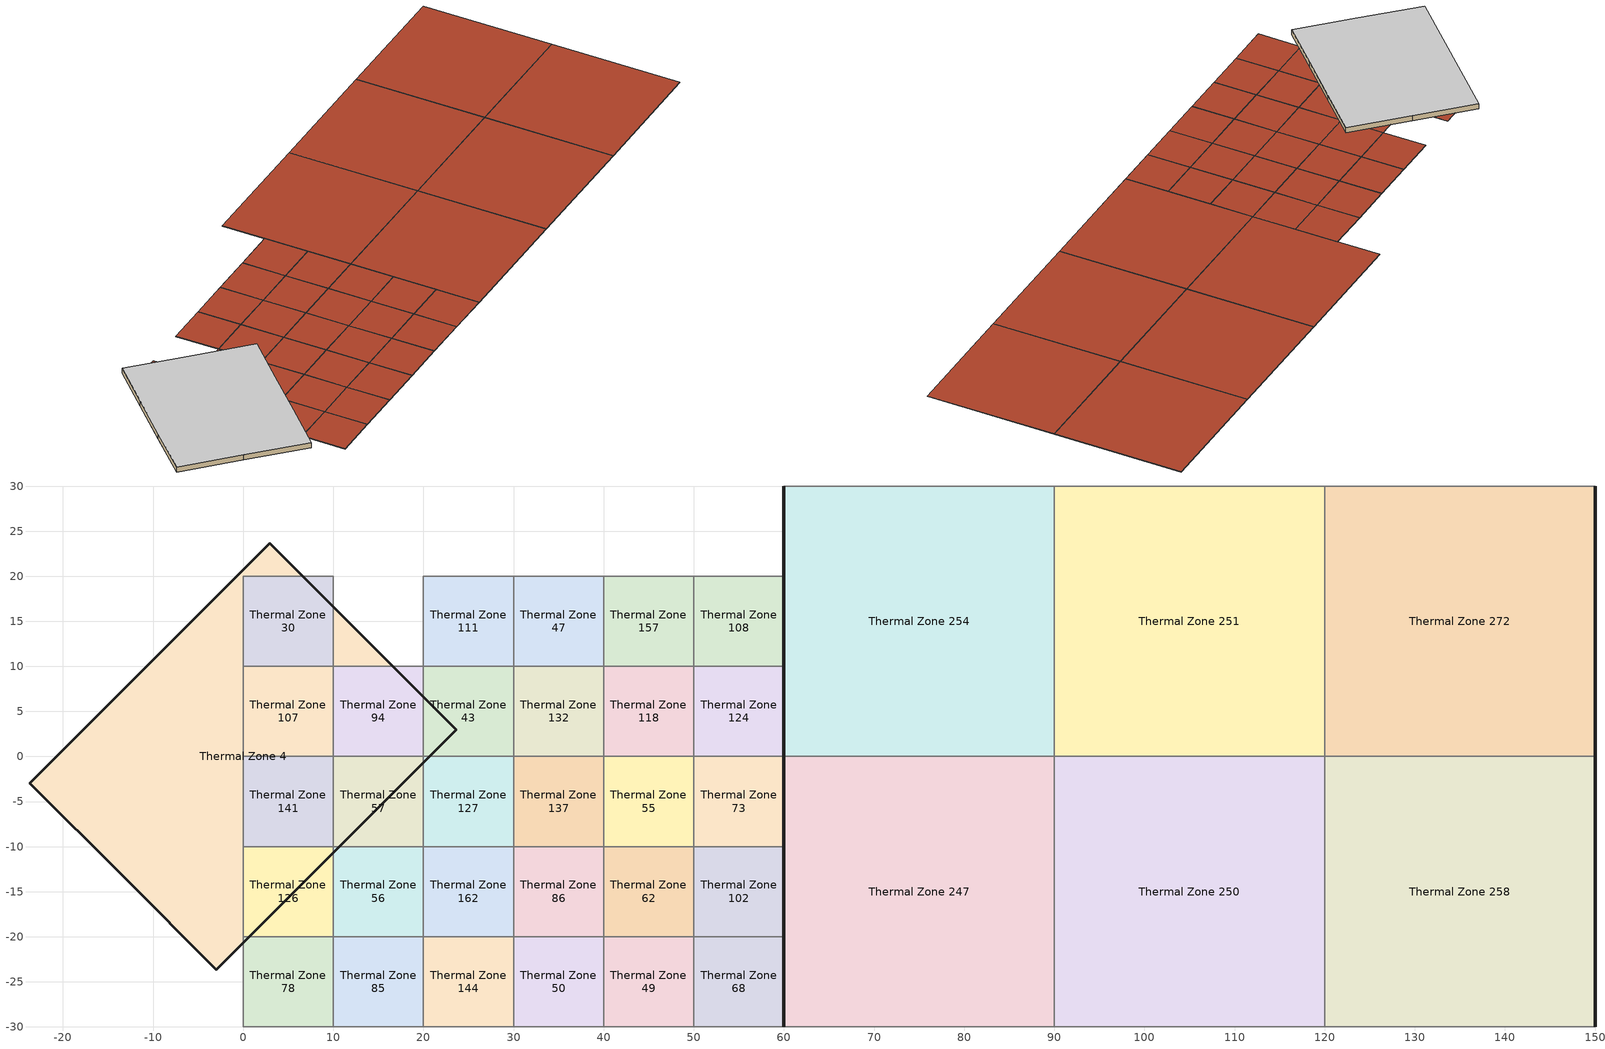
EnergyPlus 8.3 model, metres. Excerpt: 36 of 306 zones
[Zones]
Thermal Zone 102
 floor ground (ASHRAE 90.1-2004 ExtWall Mass ClimateZone 6): 50,-10 60,-10 60,-20 50,-20 z-0.1
 wall outside (ASHRAE 90.1-2004 ExtWall Mass ClimateZone 6): 60,-20 60,-10 z-0.1:0
 wall to Thermal Zone 73 (ASHRAE 90.1-2004 ExtWall Mass ClimateZone 6 Reversed): 60,-10 50,-10 z-0.1:0
 wall to Thermal Zone 68 (ASHRAE 90.1-2004 ExtWall Mass ClimateZone 6): 50,-20 60,-20 z-0.1:0
 wall to Thermal Zone 62 (ASHRAE 90.1-2004 ExtWall Mass ClimateZone 6 Reversed): 50,-10 50,-20 z-0.1:0
 roof outside (ASHRAE 90.1-2004 ExtWall Mass ClimateZone 6): 50,-20 60,-20 60,-10 50,-10 z0
Thermal Zone 107
 floor ground (ASHRAE 90.1-2004 ExtWall Mass ClimateZone 6): 0,10 10,10 10,0 0,0 z-0.1
 wall to Thermal Zone 30 (ASHRAE 90.1-2004 ExtWall Mass ClimateZone 6 Reversed): 10,10 0,10 z-0.1:0
 wall to Thermal Zone 94 (ASHRAE 90.1-2004 ExtWall Mass ClimateZone 6): 10,0 10,10 z-0.1:0
 wall to Thermal Zone 141 (ASHRAE 90.1-2004 ExtWall Mass ClimateZone 6): 0,0 10,0 z-0.1:0
 wall to Thermal Zone 71 (ASHRAE 90.1-2004 ExtWall Mass ClimateZone 6 Reversed): 0,10 0,0 z-0.1:0
 roof outside (ASHRAE 90.1-2004 ExtWall Mass ClimateZone 6): 0,0 10,0 10,10 0,10 z0
Thermal Zone 108
 floor ground (ASHRAE 90.1-2004 ExtWall Mass ClimateZone 6): 50,20 60,20 60,10 50,10 z-0.1
 wall outside (ASHRAE 90.1-2004 ExtWall Mass ClimateZone 6): 60,10 60,20 z-0.1:0
 wall to Thermal Zone 130 (ASHRAE 90.1-2004 ExtWall Mass ClimateZone 6 Reversed): 60,20 50,20 z-0.1:0
 wall to Thermal Zone 124 (ASHRAE 90.1-2004 ExtWall Mass ClimateZone 6): 50,10 60,10 z-0.1:0
 wall to Thermal Zone 157 (ASHRAE 90.1-2004 ExtWall Mass ClimateZone 6 Reversed): 50,20 50,10 z-0.1:0
 roof outside (ASHRAE 90.1-2004 ExtWall Mass ClimateZone 6): 50,10 60,10 60,20 50,20 z0
Thermal Zone 111
 floor ground (ASHRAE 90.1-2004 ExtWall Mass ClimateZone 6): 20,20 30,20 30,10 20,10 z-0.1
 wall to Thermal Zone 37 (ASHRAE 90.1-2004 ExtWall Mass ClimateZone 6 Reversed): 30,20 20,20 z-0.1:0
 wall to Thermal Zone 47 (ASHRAE 90.1-2004 ExtWall Mass ClimateZone 6): 30,10 30,20 z-0.1:0
 wall to Thermal Zone 43 (ASHRAE 90.1-2004 ExtWall Mass ClimateZone 6): 20,10 30,10 z-0.1:0
 wall to Thermal Zone 75 (ASHRAE 90.1-2004 ExtWall Mass ClimateZone 6 Reversed): 20,20 20,10 z-0.1:0
 roof outside (ASHRAE 90.1-2004 ExtWall Mass ClimateZone 6): 20,10 30,10 30,20 20,20 z0
Thermal Zone 118
 floor ground (ASHRAE 90.1-2004 ExtWall Mass ClimateZone 6): 40,10 50,10 50,0 40,0 z-0.1
 wall to Thermal Zone 157 (ASHRAE 90.1-2004 ExtWall Mass ClimateZone 6 Reversed): 50,10 40,10 z-0.1:0
 wall to Thermal Zone 124 (ASHRAE 90.1-2004 ExtWall Mass ClimateZone 6): 50,0 50,10 z-0.1:0
 wall to Thermal Zone 55 (ASHRAE 90.1-2004 ExtWall Mass ClimateZone 6): 40,0 50,0 z-0.1:0
 wall to Thermal Zone 132 (ASHRAE 90.1-2004 ExtWall Mass ClimateZone 6 Reversed): 40,10 40,0 z-0.1:0
 roof outside (ASHRAE 90.1-2004 ExtWall Mass ClimateZone 6): 40,0 50,0 50,10 40,10 z0
Thermal Zone 124
 floor ground (ASHRAE 90.1-2004 ExtWall Mass ClimateZone 6): 50,10 60,10 60,0 50,0 z-0.1
 wall outside (ASHRAE 90.1-2004 ExtWall Mass ClimateZone 6): 60,0 60,10 z-0.1:0
 wall to Thermal Zone 73 (ASHRAE 90.1-2004 ExtWall Mass ClimateZone 6): 50,0 60,0 z-0.1:0
 roof outside (ASHRAE 90.1-2004 ExtWall Mass ClimateZone 6): 50,0 60,0 60,10 50,10 z0
Thermal Zone 126
 floor ground (ASHRAE 90.1-2004 ExtWall Mass ClimateZone 6): 0,-10 10,-10 10,-20 0,-20 z-0.1
 wall to Thermal Zone 141 (ASHRAE 90.1-2004 ExtWall Mass ClimateZone 6 Reversed): 10,-10 0,-10 z-0.1:0
 wall to Thermal Zone 56 (ASHRAE 90.1-2004 ExtWall Mass ClimateZone 6): 10,-20 10,-10 z-0.1:0
 wall to Thermal Zone 78 (ASHRAE 90.1-2004 ExtWall Mass ClimateZone 6): 0,-20 10,-20 z-0.1:0
 wall to Thermal Zone 95 (ASHRAE 90.1-2004 ExtWall Mass ClimateZone 6 Reversed): 0,-10 0,-20 z-0.1:0
 roof outside (ASHRAE 90.1-2004 ExtWall Mass ClimateZone 6): 0,-20 10,-20 10,-10 0,-10 z0
Thermal Zone 127
 floor ground (ASHRAE 90.1-2004 ExtWall Mass ClimateZone 6): 20,0 30,0 30,-10 20,-10 z-0.1
 wall to Thermal Zone 43 (ASHRAE 90.1-2004 ExtWall Mass ClimateZone 6 Reversed): 30,0 20,0 z-0.1:0
 wall to Thermal Zone 137 (ASHRAE 90.1-2004 ExtWall Mass ClimateZone 6): 30,-10 30,0 z-0.1:0
 wall to Thermal Zone 162 (ASHRAE 90.1-2004 ExtWall Mass ClimateZone 6): 20,-10 30,-10 z-0.1:0
 wall to Thermal Zone 57 (ASHRAE 90.1-2004 ExtWall Mass ClimateZone 6 Reversed): 20,0 20,-10 z-0.1:0
 roof outside (ASHRAE 90.1-2004 ExtWall Mass ClimateZone 6): 20,-10 30,-10 30,0 20,0 z0
Thermal Zone 132
 floor ground (ASHRAE 90.1-2004 ExtWall Mass ClimateZone 6): 30,10 40,10 40,0 30,0 z-0.1
 wall to Thermal Zone 47 (ASHRAE 90.1-2004 ExtWall Mass ClimateZone 6 Reversed): 40,10 30,10 z-0.1:0
 wall to Thermal Zone 137 (ASHRAE 90.1-2004 ExtWall Mass ClimateZone 6): 30,0 40,0 z-0.1:0
 wall to Thermal Zone 43 (ASHRAE 90.1-2004 ExtWall Mass ClimateZone 6 Reversed): 30,10 30,0 z-0.1:0
 roof outside (ASHRAE 90.1-2004 ExtWall Mass ClimateZone 6): 30,0 40,0 40,10 30,10 z0
Thermal Zone 137
 floor ground (ASHRAE 90.1-2004 ExtWall Mass ClimateZone 6): 30,0 40,0 40,-10 30,-10 z-0.1
 wall to Thermal Zone 55 (ASHRAE 90.1-2004 ExtWall Mass ClimateZone 6): 40,-10 40,0 z-0.1:0
 wall to Thermal Zone 86 (ASHRAE 90.1-2004 ExtWall Mass ClimateZone 6): 30,-10 40,-10 z-0.1:0
 roof outside (ASHRAE 90.1-2004 ExtWall Mass ClimateZone 6): 30,-10 40,-10 40,0 30,0 z0
Thermal Zone 141
 floor ground (ASHRAE 90.1-2004 ExtWall Mass ClimateZone 6): 0,0 10,0 10,-10 0,-10 z-0.1
 wall to Thermal Zone 57 (ASHRAE 90.1-2004 ExtWall Mass ClimateZone 6): 10,-10 10,0 z-0.1:0
 wall to Thermal Zone 93 (ASHRAE 90.1-2004 ExtWall Mass ClimateZone 6 Reversed): 0,0 0,-10 z-0.1:0
 roof outside (ASHRAE 90.1-2004 ExtWall Mass ClimateZone 6): 0,-10 10,-10 10,0 0,0 z0
Thermal Zone 144
 floor ground (ASHRAE 90.1-2004 ExtWall Mass ClimateZone 6): 20,-20 30,-20 30,-30 20,-30 z-0.1
 wall to Thermal Zone 162 (ASHRAE 90.1-2004 ExtWall Mass ClimateZone 6 Reversed): 30,-20 20,-20 z-0.1:0
 wall to Thermal Zone 50 (ASHRAE 90.1-2004 ExtWall Mass ClimateZone 6): 30,-30 30,-20 z-0.1:0
 wall to Thermal Zone 29 (ASHRAE 90.1-2004 ExtWall Mass ClimateZone 6): 20,-30 30,-30 z-0.1:0
 wall to Thermal Zone 85 (ASHRAE 90.1-2004 ExtWall Mass ClimateZone 6 Reversed): 20,-20 20,-30 z-0.1:0
 roof outside (ASHRAE 90.1-2004 ExtWall Mass ClimateZone 6): 20,-30 30,-30 30,-20 20,-20 z0
Thermal Zone 157
 floor ground (ASHRAE 90.1-2004 ExtWall Mass ClimateZone 6): 40,20 50,20 50,10 40,10 z-0.1
 wall to Thermal Zone 28 (ASHRAE 90.1-2004 ExtWall Mass ClimateZone 6 Reversed): 50,20 40,20 z-0.1:0
 wall to Thermal Zone 47 (ASHRAE 90.1-2004 ExtWall Mass ClimateZone 6 Reversed): 40,20 40,10 z-0.1:0
 roof outside (ASHRAE 90.1-2004 ExtWall Mass ClimateZone 6): 40,10 50,10 50,20 40,20 z0
Thermal Zone 162
 floor ground (ASHRAE 90.1-2004 ExtWall Mass ClimateZone 6): 20,-10 30,-10 30,-20 20,-20 z-0.1
 wall to Thermal Zone 86 (ASHRAE 90.1-2004 ExtWall Mass ClimateZone 6): 30,-20 30,-10 z-0.1:0
 wall to Thermal Zone 56 (ASHRAE 90.1-2004 ExtWall Mass ClimateZone 6 Reversed): 20,-10 20,-20 z-0.1:0
 roof outside (ASHRAE 90.1-2004 ExtWall Mass ClimateZone 6): 20,-20 30,-20 30,-10 20,-10 z0
Thermal Zone 247
 floor ground (ASHRAE 90.1-2004 ExtWall Mass ClimateZone 6): 60,0 90,0 90,-30 60,-30 z-0.1
 wall outside (ASHRAE 90.1-2004 ExtWall Mass ClimateZone 6): 60,0 60,-30 z-0.1:0
 wall to Thermal Zone 254 (ASHRAE 90.1-2004 ExtWall Mass ClimateZone 6 Reversed): 90,0 60,0 z-0.1:0
 wall to Thermal Zone 250 (ASHRAE 90.1-2004 ExtWall Mass ClimateZone 6): 90,-30 90,0 z-0.1:0
 wall to Thermal Zone 268 (ASHRAE 90.1-2004 ExtWall Mass ClimateZone 6): 60,-30 90,-30 z-0.1:0
 roof outside (ASHRAE 90.1-2004 ExtWall Mass ClimateZone 6): 60,-30 90,-30 90,0 60,0 z0
Thermal Zone 250
 floor ground (ASHRAE 90.1-2004 ExtWall Mass ClimateZone 6): 90,0 120,0 120,-30 90,-30 z-0.1
 wall to Thermal Zone 251 (ASHRAE 90.1-2004 ExtWall Mass ClimateZone 6 Reversed): 120,0 90,0 z-0.1:0
 wall to Thermal Zone 258 (ASHRAE 90.1-2004 ExtWall Mass ClimateZone 6): 120,-30 120,0 z-0.1:0
 wall to Thermal Zone 275 (ASHRAE 90.1-2004 ExtWall Mass ClimateZone 6): 90,-30 120,-30 z-0.1:0
 roof outside (ASHRAE 90.1-2004 ExtWall Mass ClimateZone 6): 90,-30 120,-30 120,0 90,0 z0
Thermal Zone 251
 floor ground (ASHRAE 90.1-2004 ExtWall Mass ClimateZone 6): 90,30 120,30 120,0 90,0 z-0.1
 wall to Thermal Zone 261 (ASHRAE 90.1-2004 ExtWall Mass ClimateZone 6 Reversed): 120,30 90,30 z-0.1:0
 wall to Thermal Zone 272 (ASHRAE 90.1-2004 ExtWall Mass ClimateZone 6): 120,0 120,30 z-0.1:0
 wall to Thermal Zone 254 (ASHRAE 90.1-2004 ExtWall Mass ClimateZone 6 Reversed): 90,30 90,0 z-0.1:0
 roof outside (ASHRAE 90.1-2004 ExtWall Mass ClimateZone 6): 90,0 120,0 120,30 90,30 z0
Thermal Zone 254
 floor ground (ASHRAE 90.1-2004 ExtWall Mass ClimateZone 6): 60,30 90,30 90,0 60,0 z-0.1
 wall outside (ASHRAE 90.1-2004 ExtWall Mass ClimateZone 6): 60,30 60,0 z-0.1:0
 wall to Thermal Zone 265 (ASHRAE 90.1-2004 ExtWall Mass ClimateZone 6 Reversed): 90,30 60,30 z-0.1:0
 roof outside (ASHRAE 90.1-2004 ExtWall Mass ClimateZone 6): 60,0 90,0 90,30 60,30 z0
Thermal Zone 258
 floor ground (ASHRAE 90.1-2004 ExtWall Mass ClimateZone 6): 120,0 150,0 150,-30 120,-30 z-0.1
 wall outside (ASHRAE 90.1-2004 ExtWall Mass ClimateZone 6): 150,-30 150,0 z-0.1:0
 wall to Thermal Zone 272 (ASHRAE 90.1-2004 ExtWall Mass ClimateZone 6 Reversed): 150,0 120,0 z-0.1:0
 wall to Thermal Zone 262 (ASHRAE 90.1-2004 ExtWall Mass ClimateZone 6): 120,-30 150,-30 z-0.1:0
 roof outside (ASHRAE 90.1-2004 ExtWall Mass ClimateZone 6): 120,-30 150,-30 150,0 120,0 z0
Thermal Zone 272
 floor ground (ASHRAE 90.1-2004 ExtWall Mass ClimateZone 6): 120,30 150,30 150,0 120,0 z-0.1
 wall outside (ASHRAE 90.1-2004 ExtWall Mass ClimateZone 6): 150,0 150,30 z-0.1:0
 wall to Thermal Zone 273 (ASHRAE 90.1-2004 ExtWall Mass ClimateZone 6 Reversed): 150,30 120,30 z-0.1:0
 roof outside (ASHRAE 90.1-2004 ExtWall Mass ClimateZone 6): 120,0 150,0 150,30 120,30 z0
Thermal Zone 30
 floor ground (ASHRAE 90.1-2004 ExtWall Mass ClimateZone 6): 0,20 10,20 10,10 0,10 z-0.1
 wall to Thermal Zone 26 (ASHRAE 90.1-2004 ExtWall Mass ClimateZone 6 Reversed): 10,20 0,20 z-0.1:0
 wall to Thermal Zone 75 (ASHRAE 90.1-2004 ExtWall Mass ClimateZone 6): 10,10 10,20 z-0.1:0
 wall to Thermal Zone 41 (ASHRAE 90.1-2004 ExtWall Mass ClimateZone 6 Reversed): 0,20 0,10 z-0.1:0
 roof outside (ASHRAE 90.1-2004 ExtWall Mass ClimateZone 6): 0,10 10,10 10,20 0,20 z0
Thermal Zone 4
 floor ground (ASHRAE 90.1-2004 ExtWall Mass ClimateZone 6): -2.96,-23.65 -13.31,-13.31 -23.65,-2.96 -14.78,5.91 -5.91,14.78 2.96,23.65 13.31,13.31 23.65,2.96 14.78,-5.91 5.91,-14.78 z0
 wall outside (ASHRAE 90.1-2004 ExtWall Mass ClimateZone 6): 5.91,-14.78 14.78,-5.91 23.65,2.96 13.31,13.31 2.96,23.65 -5.91,14.78 -14.78,5.91 -23.65,-2.96 -13.31,-13.31 -2.96,-23.65 5.91,-14.78 z0:1.25
 ceiling to Thermal Zone 1 (ASHRAE 90.1-2004 ExtWall Mass ClimateZone 6): 5.91,-14.78 14.78,-5.91 23.65,2.96 13.31,13.31 2.96,23.65 -5.91,14.78 -14.78,5.91 -23.65,-2.96 -13.31,-13.31 -2.96,-23.65 z1.25
Thermal Zone 43
 floor ground (ASHRAE 90.1-2004 ExtWall Mass ClimateZone 6): 20,10 30,10 30,0 20,0 z-0.1
 wall to Thermal Zone 94 (ASHRAE 90.1-2004 ExtWall Mass ClimateZone 6 Reversed): 20,10 20,0 z-0.1:0
 roof outside (ASHRAE 90.1-2004 ExtWall Mass ClimateZone 6): 20,0 30,0 30,10 20,10 z0
Thermal Zone 47
 floor ground (ASHRAE 90.1-2004 ExtWall Mass ClimateZone 6): 30,20 40,20 40,10 30,10 z-0.1
 wall to Thermal Zone 19 (ASHRAE 90.1-2004 ExtWall Mass ClimateZone 6 Reversed): 40,20 30,20 z-0.1:0
 roof outside (ASHRAE 90.1-2004 ExtWall Mass ClimateZone 6): 30,10 40,10 40,20 30,20 z0
Thermal Zone 49
 floor ground (ASHRAE 90.1-2004 ExtWall Mass ClimateZone 6): 40,-20 50,-20 50,-30 40,-30 z-0.1
 wall to Thermal Zone 62 (ASHRAE 90.1-2004 ExtWall Mass ClimateZone 6 Reversed): 50,-20 40,-20 z-0.1:0
 wall to Thermal Zone 68 (ASHRAE 90.1-2004 ExtWall Mass ClimateZone 6): 50,-30 50,-20 z-0.1:0
 wall to Thermal Zone 92 (ASHRAE 90.1-2004 ExtWall Mass ClimateZone 6): 40,-30 50,-30 z-0.1:0
 wall to Thermal Zone 50 (ASHRAE 90.1-2004 ExtWall Mass ClimateZone 6 Reversed): 40,-20 40,-30 z-0.1:0
 roof outside (ASHRAE 90.1-2004 ExtWall Mass ClimateZone 6): 40,-30 50,-30 50,-20 40,-20 z0
Thermal Zone 50
 floor ground (ASHRAE 90.1-2004 ExtWall Mass ClimateZone 6): 30,-20 40,-20 40,-30 30,-30 z-0.1
 wall to Thermal Zone 86 (ASHRAE 90.1-2004 ExtWall Mass ClimateZone 6 Reversed): 40,-20 30,-20 z-0.1:0
 wall to Thermal Zone 135 (ASHRAE 90.1-2004 ExtWall Mass ClimateZone 6): 30,-30 40,-30 z-0.1:0
 roof outside (ASHRAE 90.1-2004 ExtWall Mass ClimateZone 6): 30,-30 40,-30 40,-20 30,-20 z0
Thermal Zone 55
 floor ground (ASHRAE 90.1-2004 ExtWall Mass ClimateZone 6): 40,0 50,0 50,-10 40,-10 z-0.1
 wall to Thermal Zone 73 (ASHRAE 90.1-2004 ExtWall Mass ClimateZone 6): 50,-10 50,0 z-0.1:0
 wall to Thermal Zone 62 (ASHRAE 90.1-2004 ExtWall Mass ClimateZone 6): 40,-10 50,-10 z-0.1:0
 roof outside (ASHRAE 90.1-2004 ExtWall Mass ClimateZone 6): 40,-10 50,-10 50,0 40,0 z0
Thermal Zone 56
 floor ground (ASHRAE 90.1-2004 ExtWall Mass ClimateZone 6): 10,-10 20,-10 20,-20 10,-20 z-0.1
 wall to Thermal Zone 57 (ASHRAE 90.1-2004 ExtWall Mass ClimateZone 6 Reversed): 20,-10 10,-10 z-0.1:0
 wall to Thermal Zone 85 (ASHRAE 90.1-2004 ExtWall Mass ClimateZone 6): 10,-20 20,-20 z-0.1:0
 roof outside (ASHRAE 90.1-2004 ExtWall Mass ClimateZone 6): 10,-20 20,-20 20,-10 10,-10 z0
Thermal Zone 57
 floor ground (ASHRAE 90.1-2004 ExtWall Mass ClimateZone 6): 10,0 20,0 20,-10 10,-10 z-0.1
 wall to Thermal Zone 94 (ASHRAE 90.1-2004 ExtWall Mass ClimateZone 6 Reversed): 20,0 10,0 z-0.1:0
 roof outside (ASHRAE 90.1-2004 ExtWall Mass ClimateZone 6): 10,-10 20,-10 20,0 10,0 z0
Thermal Zone 62
 floor ground (ASHRAE 90.1-2004 ExtWall Mass ClimateZone 6): 40,-10 50,-10 50,-20 40,-20 z-0.1
 wall to Thermal Zone 86 (ASHRAE 90.1-2004 ExtWall Mass ClimateZone 6 Reversed): 40,-10 40,-20 z-0.1:0
 roof outside (ASHRAE 90.1-2004 ExtWall Mass ClimateZone 6): 40,-20 50,-20 50,-10 40,-10 z0
Thermal Zone 68
 floor ground (ASHRAE 90.1-2004 ExtWall Mass ClimateZone 6): 50,-20 60,-20 60,-30 50,-30 z-0.1
 wall outside (ASHRAE 90.1-2004 ExtWall Mass ClimateZone 6): 60,-30 60,-20 z-0.1:0
 wall to Thermal Zone 136 (ASHRAE 90.1-2004 ExtWall Mass ClimateZone 6): 50,-30 60,-30 z-0.1:0
 roof outside (ASHRAE 90.1-2004 ExtWall Mass ClimateZone 6): 50,-30 60,-30 60,-20 50,-20 z0
Thermal Zone 73
 floor ground (ASHRAE 90.1-2004 ExtWall Mass ClimateZone 6): 50,0 60,0 60,-10 50,-10 z-0.1
 wall outside (ASHRAE 90.1-2004 ExtWall Mass ClimateZone 6): 60,-10 60,0 z-0.1:0
 roof outside (ASHRAE 90.1-2004 ExtWall Mass ClimateZone 6): 50,-10 60,-10 60,0 50,0 z0
Thermal Zone 78
 floor ground (ASHRAE 90.1-2004 ExtWall Mass ClimateZone 6): 0,-20 10,-20 10,-30 0,-30 z-0.1
 wall to Thermal Zone 85 (ASHRAE 90.1-2004 ExtWall Mass ClimateZone 6): 10,-30 10,-20 z-0.1:0
 wall to Thermal Zone 72 (ASHRAE 90.1-2004 ExtWall Mass ClimateZone 6): 0,-30 10,-30 z-0.1:0
 wall to Thermal Zone 48 (ASHRAE 90.1-2004 ExtWall Mass ClimateZone 6 Reversed): 0,-20 0,-30 z-0.1:0
 roof outside (ASHRAE 90.1-2004 ExtWall Mass ClimateZone 6): 0,-30 10,-30 10,-20 0,-20 z0
Thermal Zone 85
 floor ground (ASHRAE 90.1-2004 ExtWall Mass ClimateZone 6): 10,-20 20,-20 20,-30 10,-30 z-0.1
 wall to Thermal Zone 66 (ASHRAE 90.1-2004 ExtWall Mass ClimateZone 6): 10,-30 20,-30 z-0.1:0
 roof outside (ASHRAE 90.1-2004 ExtWall Mass ClimateZone 6): 10,-30 20,-30 20,-20 10,-20 z0
Thermal Zone 86
 floor ground (ASHRAE 90.1-2004 ExtWall Mass ClimateZone 6): 30,-10 40,-10 40,-20 30,-20 z-0.1
 roof outside (ASHRAE 90.1-2004 ExtWall Mass ClimateZone 6): 30,-20 40,-20 40,-10 30,-10 z0
Thermal Zone 94
 floor ground (ASHRAE 90.1-2004 ExtWall Mass ClimateZone 6): 10,10 20,10 20,0 10,0 z-0.1
 wall to Thermal Zone 75 (ASHRAE 90.1-2004 ExtWall Mass ClimateZone 6 Reversed): 20,10 10,10 z-0.1:0
 roof outside (ASHRAE 90.1-2004 ExtWall Mass ClimateZone 6): 10,0 20,0 20,10 10,10 z0
[Building]
Building 1: North Axis {deg}=0; Solar Distribution=FullExteriorWithReflections
[Material] Thermal Absorptance=0.9
Name | Roughness | Thickness {m} | Conductivity {W/m-K} | Density {kg/m3} | Specific Heat {J/kg-K} | Solar Absorptance | Visible Absorptance
1/2IN Gypsum | Smooth | 0.0127 | 0.16 | 784.9 | 830 | 0.4 | 0.4
1IN Stucco | Smooth | 0.0253 | 0.6918 | 1858 | 837 | 0.92 | 0.92
8IN CONCRETE HW RefBldg | Rough | 0.2032 | 1.311 | 2240 | 836.8 | 0.7 | 0.7
Mass NonRes Wall Insulation-1.69 | MediumRough | 0.0623673 | 0.049 | 265 | 836.8 | 0.7 | 0.7
[Construction]
ASHRAE 90.1-2004 ExtWall Mass ClimateZone 6: 1IN Stucco, 8IN CONCRETE HW RefBldg, Mass NonRes Wall Insulation-1.69, 1/2IN Gypsum
ASHRAE 90.1-2004 ExtWall Mass ClimateZone 6 Reversed: 1/2IN Gypsum, Mass NonRes Wall Insulation-1.69, 8IN CONCRETE HW RefBldg, 1IN Stucco
[Zone]
Thermal Zone 102; Thermal Zone 107; Thermal Zone 108; Thermal Zone 111; Thermal Zone 118; Thermal Zone 124; Thermal Zone 126; Thermal Zone 127; Thermal Zone 132; Thermal Zone 137; Thermal Zone 141; Thermal Zone 144; Thermal Zone 157; Thermal Zone 162; Thermal Zone 247; Thermal Zone 250; Thermal Zone 251; Thermal Zone 254; Thermal Zone 258; Thermal Zone 272; Thermal Zone 30; Thermal Zone 4; Thermal Zone 43; Thermal Zone 47; Thermal Zone 49; Thermal Zone 50; Thermal Zone 55; Thermal Zone 56; Thermal Zone 57; Thermal Zone 62; Thermal Zone 68; Thermal Zone 73; Thermal Zone 78; Thermal Zone 85; Thermal Zone 86; Thermal Zone 94
